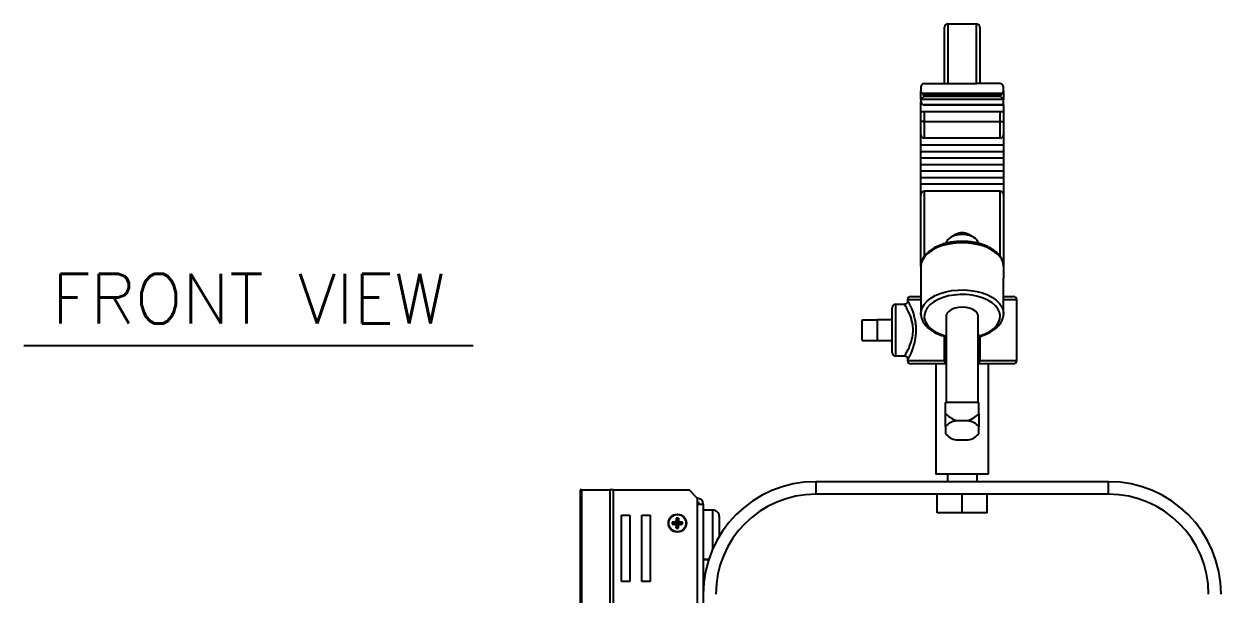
# Model space of a CAD drawing. Extents: x 7 to 135, y 1 to 99.
# Drawn here: x 43.1 to 61.08, y 53.51 to 62.07 of the extents above; entities that cross this region are included whole.
import ezdxf
from ezdxf.enums import TextEntityAlignment as Align

# ---------------------------------------------------------------- set-up
doc = ezdxf.new("R2010")
doc.units = 0
doc.header["$MEASUREMENT"] = 0
doc.layers.add('OBJECT', color=7, linetype='CONTINUOUS')
doc.styles.get("Standard").update_dxf_attribs({"font": 'SIMPLEX'})

msp = doc.modelspace()

# ---------------------------------------------------------------- linework, layer by layer
at = {"layer": 'OBJECT'}
for p, q in [((56.98, 62.075), (56.98, 61.178)), ((56.98, 62.075), (57.412, 62.075)), ((57.412, 61.178), (57.412, 62.075)), ((56.93, 61.178), (56.93, 62.025)), ((57.462, 62.025), (57.462, 61.178)), ((56.625, 61.178), (56.98, 61.178)), ((56.98, 61.178), (57.412, 61.178)), ((57.767, 61.178), (57.412, 61.178)), ((56.575, 61.128), (56.575, 61.072)), ((56.575, 60.938), (56.575, 61.072)), ((56.591, 61.033), (57.802, 61.033)), ((56.625, 60.999), (56.625, 60.99)), ((57.767, 60.999), (56.625, 60.999)), ((56.625, 60.99), (57.767, 60.99)), ((57.767, 60.99), (57.767, 60.999)), ((57.817, 61.072), (57.817, 61.128)), ((57.817, 61.072), (57.817, 60.938)), ((56.575, 60.938), (56.575, 60.909)), ((56.575, 60.753), (56.575, 60.909)), ((57.816, 60.942), (56.577, 60.942)), ((56.612, 60.861), (57.817, 60.861)), ((57.817, 60.859), (56.625, 60.859)), ((57.817, 60.861), (57.817, 60.938)), ((57.817, 60.861), (57.817, 60.859)), ((57.817, 60.859), (57.817, 60.753)), ((57.817, 60.753), (56.575, 60.753)), ((56.575, 60.609), (56.575, 60.753)), ((56.625, 60.609), (56.575, 60.609)), ((56.575, 60.409), (56.575, 60.609)), ((56.625, 60.753), (56.625, 60.609)), ((56.625, 60.609), (57.767, 60.609)), ((56.625, 60.609), (56.625, 60.359)), ((57.767, 60.609), (57.767, 60.753)), ((57.767, 60.609), (57.817, 60.609)), ((57.767, 60.359), (57.767, 60.609)), ((57.817, 60.753), (57.817, 60.609)), ((57.817, 60.609), (57.817, 60.409)), ((56.575, 60.253), (56.575, 60.409)), ((57.817, 60.253), (56.575, 60.253)), ((56.575, 60.155), (56.575, 60.253)), ((57.767, 60.359), (56.625, 60.359)), ((57.817, 60.409), (57.817, 60.253)), ((57.817, 60.253), (57.817, 60.155)), ((57.817, 60.155), (56.575, 60.155)), ((56.575, 60.058), (56.575, 60.155)), ((57.817, 60.058), (56.575, 60.058)), ((56.575, 59.96), (56.575, 60.058)), ((57.817, 60.155), (57.817, 60.058)), ((57.817, 60.058), (57.817, 59.96)), ((57.817, 59.96), (56.575, 59.96)), ((56.575, 59.863), (56.575, 59.96)), ((57.817, 59.96), (57.817, 59.863)), ((57.817, 59.863), (56.575, 59.863)), ((56.575, 59.765), (56.575, 59.863)), ((57.817, 59.765), (56.575, 59.765)), ((56.575, 59.668), (56.575, 59.765)), ((57.817, 59.863), (57.817, 59.765)), ((57.817, 59.765), (57.817, 59.668)), ((57.817, 59.668), (56.575, 59.668)), ((56.575, 59.512), (56.575, 59.668)), ((57.767, 59.562), (56.625, 59.562)), ((56.625, 59.562), (56.625, 58.579)), ((57.767, 58.579), (57.767, 59.562)), ((57.817, 59.668), (57.817, 59.512)), ((56.575, 58.431), (56.575, 59.512)), ((57.817, 59.512), (57.817, 58.431)), ((57.096, 58.914), (57.025, 58.872)), ((57.368, 58.872), (57.296, 58.914)), ((56.575, 58.431), (56.575, 58.251)), ((57.817, 58.431), (57.817, 58.251)), ((56.575, 58.251), (56.575, 57.723)), ((57.817, 57.723), (57.817, 58.251)), ((56.377, 57.93), (56.377, 57.911)), ((56.575, 57.93), (56.377, 57.93)), ((56.427, 57.98), (56.575, 57.98)), ((57.817, 57.98), (57.965, 57.98)), ((58.015, 57.93), (57.817, 57.93)), ((58.015, 57.02), (58.015, 57.93)), ((56.146, 57.475), (56.146, 57.812)), ((56.329, 57.862), (56.196, 57.862)), ((56.196, 57.862), (56.196, 57.475)), ((56.575, 57.723), (56.576, 57.735)), ((56.575, 57.711), (56.575, 57.723)), ((57.817, 57.723), (57.817, 57.711)), ((55.696, 57.321), (55.696, 57.629)), ((55.696, 57.629), (55.926, 57.629)), ((56.146, 57.631), (55.926, 57.631)), ((55.926, 57.629), (55.926, 57.631)), ((55.926, 57.5), (55.926, 57.629)), ((56.956, 57.682), (56.956, 56.389)), ((57.436, 56.389), (57.436, 57.682)), ((55.926, 57.45), (55.926, 57.5)), ((55.926, 57.321), (55.926, 57.45)), ((56.146, 57.137), (56.146, 57.475)), ((56.196, 57.475), (56.196, 57.087)), ((56.93, 57.147), (56.93, 57.381)), ((56.956, 57.375), (56.951, 57.376)), ((57.462, 57.384), (57.462, 57.147)), ((57.48, 57.386), (57.48, 57.387)), ((55.696, 57.321), (55.926, 57.321)), ((55.926, 57.319), (55.926, 57.321)), ((55.926, 57.319), (56.146, 57.319)), ((56.196, 57.087), (56.33, 57.087)), ((56.377, 57.044), (56.377, 57.02)), ((56.377, 57.02), (56.931, 57.02)), ((56.93, 57.025), (56.93, 57.147)), ((56.931, 57.02), (56.93, 57.025)), ((57.462, 57.147), (57.462, 57.025)), ((57.462, 57.025), (57.462, 57.02)), ((57.462, 57.02), (58.015, 57.02)), ((56.956, 56.97), (56.427, 56.97)), ((56.801, 56.97), (56.801, 55.31)), ((57.965, 56.97), (57.436, 56.97)), ((57.591, 55.31), (57.591, 56.97)), ((57.446, 56.389), (56.946, 56.389)), ((56.946, 56.217), (56.946, 56.389)), ((57.446, 56.217), (57.446, 56.389)), ((57.286, 56.114), (57.106, 56.114)), ((56.946, 56.023), (56.946, 55.919)), ((57.446, 55.919), (57.446, 56.023)), ((56.946, 55.915), (56.965, 55.896)), ((57.106, 55.828), (57.286, 55.828)), ((57.428, 55.896), (57.446, 55.915)), ((57.196, 55.31), (56.801, 55.31)), ((56.974, 55.31), (56.974, 55.198)), ((57.591, 55.31), (57.196, 55.31)), ((57.419, 55.198), (57.419, 55.31)), ((51.458, 55.075), (51.458, 48.3)), ((51.479, 55.075), (51.458, 55.075)), ((51.479, 55.075), (51.479, 48.3)), ((51.479, 55.075), (51.906, 55.075)), ((51.906, 55.075), (51.906, 48.3)), ((51.956, 55.075), (51.906, 55.075)), ((51.956, 55.075), (51.956, 48.3)), ((51.956, 55.075), (53.093, 55.075)), ((53.218, 54.95), (53.093, 55.075)), ((54.996, 55.198), (54.996, 55.01)), ((59.396, 55.198), (54.996, 55.198)), ((59.396, 55.01), (59.396, 55.198)), ((53.218, 54.95), (53.218, 48.425)), ((53.218, 54.86), (53.308, 54.86)), ((53.308, 54.86), (53.308, 48.515)), ((59.396, 55.01), (54.996, 55.01)), ((56.821, 54.73), (56.821, 55.01)), ((57.196, 54.73), (57.196, 55.01)), ((57.571, 54.73), (57.571, 55.01)), ((52.078, 54.697), (52.203, 54.697)), ((52.078, 53.697), (52.078, 54.697)), ((52.203, 54.697), (52.203, 53.697)), ((52.383, 54.697), (52.508, 54.697)), ((52.383, 53.697), (52.383, 54.697)), ((52.508, 54.697), (52.508, 53.697)), ((53.452, 54.771), (53.308, 54.771)), ((53.452, 54.192), (53.452, 54.771)), ((53.548, 54.674), (53.548, 54.378)), ((57.196, 54.73), (56.821, 54.73)), ((57.571, 54.73), (57.196, 54.73)), ((52.842, 54.592), (52.909, 54.584)), ((52.842, 54.558), (52.909, 54.566)), ((52.9, 54.593), (52.909, 54.584)), ((52.909, 54.566), (52.9, 54.557)), ((52.901, 54.651), (52.909, 54.584)), ((52.901, 54.499), (52.909, 54.566)), ((52.928, 54.584), (52.909, 54.584)), ((52.909, 54.566), (52.909, 54.584)), ((52.909, 54.566), (52.928, 54.566)), ((52.935, 54.651), (52.928, 54.584)), ((52.928, 54.584), (52.937, 54.593)), ((52.995, 54.592), (52.928, 54.584)), ((52.928, 54.584), (52.928, 54.566)), ((52.937, 54.557), (52.928, 54.566)), ((52.995, 54.558), (52.928, 54.566)), ((52.935, 54.499), (52.928, 54.566)), ((53.391, 54.031), (53.308, 54.031)), ((53.388, 54.023), (53.308, 54.023)), ((52.203, 53.697), (52.078, 53.697)), ((52.508, 53.697), (52.383, 53.697))]:
    msp.add_line(p, q, dxfattribs=at)
at = {"layer": 'OBJECT', "color": 1}
msp.add_line((43.104, 57.242), (49.849, 57.242), dxfattribs=at)
at = {"layer": 'OBJECT', "flags": 128}
for points in [[(56.577, 60.942), (56.58, 60.945), (56.585, 60.95), (56.592, 60.956), (56.599, 60.964), (56.607, 60.972), (56.616, 60.981), (56.625, 60.99)], [(56.591, 61.033), (56.599, 61.025), (56.607, 61.017), (56.616, 61.008), (56.625, 60.999)], [(57.767, 60.999), (57.777, 61.008), (57.786, 61.017), (57.794, 61.025), (57.802, 61.033)], [(57.767, 60.99), (57.777, 60.981), (57.786, 60.972), (57.794, 60.964), (57.801, 60.956), (57.807, 60.95), (57.812, 60.945), (57.816, 60.942)], [(57.436, 58.776), (57.435, 58.792), (57.421, 58.825), (57.394, 58.854), (57.356, 58.879), (57.308, 58.898), (57.254, 58.909), (57.196, 58.913), (57.139, 58.909), (57.085, 58.898), (57.037, 58.879), (56.999, 58.854), (56.972, 58.825), (56.958, 58.792), (56.956, 58.776)], [(57.817, 58.431), (57.81, 58.484), (57.79, 58.536), (57.756, 58.585), (57.709, 58.631), (57.652, 58.673), (57.584, 58.709), (57.507, 58.739), (57.423, 58.762), (57.335, 58.778), (57.243, 58.786), (57.15, 58.786), (57.058, 58.778), (56.969, 58.762), (56.886, 58.739), (56.809, 58.709), (56.741, 58.673), (56.683, 58.631), (56.637, 58.585), (56.603, 58.536), (56.582, 58.484), (56.575, 58.431)], [(56.576, 57.735), (56.578, 57.757), (56.594, 57.81), (56.624, 57.862), (56.668, 57.91), (56.724, 57.954), (56.791, 57.993), (56.867, 58.025), (56.951, 58.05), (57.041, 58.068), (57.134, 58.077), (57.229, 58.079), (57.323, 58.072), (57.414, 58.057), (57.5, 58.034), (57.579, 58.004), (57.649, 57.967), (57.709, 57.925), (57.756, 57.877), (57.79, 57.827), (57.811, 57.774), (57.817, 57.723)], [(57.465, 57.393), (57.542, 57.421), (57.609, 57.456), (57.666, 57.496), (57.712, 57.541), (57.744, 57.59), (57.763, 57.641), (57.767, 57.693), (57.757, 57.744), (57.733, 57.795), (57.695, 57.842), (57.645, 57.885), (57.583, 57.923), (57.512, 57.955), (57.432, 57.98), (57.347, 57.998), (57.258, 58.008), (57.167, 58.009), (57.077, 58.002), (56.99, 57.988), (56.909, 57.965), (56.834, 57.935), (56.769, 57.899), (56.714, 57.858), (56.672, 57.812), (56.643, 57.762), (56.628, 57.711), (56.627, 57.659), (56.64, 57.608), (56.668, 57.558), (56.709, 57.512), (56.762, 57.47), (56.826, 57.433), (56.899, 57.402), (56.956, 57.385)], [(57.436, 57.682), (57.435, 57.699), (57.421, 57.731), (57.394, 57.76), (57.356, 57.785), (57.308, 57.804), (57.254, 57.816), (57.196, 57.82), (57.139, 57.816), (57.085, 57.804), (57.037, 57.785), (56.999, 57.76), (56.972, 57.731), (56.958, 57.699), (56.956, 57.682)], [(57.817, 57.723), (57.817, 57.719), (57.817, 57.716)], [(56.575, 57.711), (56.576, 57.701), (56.578, 57.695)], [(57.814, 57.693), (57.816, 57.701), (57.817, 57.711)]]:
    msp.add_lwpolyline(points, dxfattribs=at)
at = {"layer": 'OBJECT'}
for radius in [0.135, 0.129]:
    msp.add_circle((52.918, 54.575), radius, dxfattribs=at)
for centre, radius, start, end in [((56.98, 62.025), 0.05, 90, 180), ((57.412, 62.025), 0.05, 0, 90), ((56.625, 61.128), 0.05, 90, 180), ((57.767, 61.128), 0.05, 0, 90), ((56.625, 60.909), 0.05, 180, 254.528), ((56.625, 60.909), 0.05, 254.528, 270), ((56.625, 60.409), 0.05, 180, 270), ((57.767, 60.409), 0.05, 270, 0), ((56.625, 59.512), 0.05, 90, 180), ((57.767, 59.512), 0.05, 0, 90), ((57.196, 58.725), 0.213, 62.0672, 117.9328), ((56.427, 57.93), 0.05, 90, 180), ((57.965, 57.93), 0.05, 0, 90), ((56.196, 57.812), 0.05, 90, 180), ((57.496, 57.289), 0.109, 106.342, 123.1413), ((57.421, 57.386), 0.0411, 291.4319, 356.788), ((57.478, 57.401), 0.015, 212.3467, 277.533), ((56.196, 57.137), 0.05, 180, 270), ((56.427, 57.02), 0.05, 180, 270), ((56.971, 57.149), 0.0411, 183.2189, 248.5615), ((57.421, 57.149), 0.0411, 291.4387, 356.7812), ((57.965, 57.02), 0.05, 270, 0), ((57.139, 55.871), 0.245, 97.7386, 141.9364), ((57.253, 55.871), 0.245, 38.0637, 82.2613), ((57.139, 56.07), 0.245, 218.064, 262.261), ((57.253, 56.07), 0.245, 277.7391, 321.9359), ((54.996, 53.51), 1.688, 90, 180), ((59.396, 53.51), 1.688, 0, 90), ((53.218, 54.86), 0.09, 0, 90), ((53.218, 54.86), 0.03, 0, 90), ((54.996, 53.51), 1.5, 90, 180), ((59.396, 53.51), 1.5, 0, 90), ((52.916, 52.465), 2.128, 90.4365, 91.9961), ((53.17, 54.575), 0.329, 177.0144, 182.9856), ((52.916, 56.693), 2.136, 268.0056, 269.5596), ((55.032, 54.577), 2.132, 178.0047, 179.5616), ((55.032, 54.573), 2.132, 180.4384, 181.9953), ((52.918, 54.324), 0.328, 87.0063, 92.9937), ((52.918, 54.826), 0.328, 267.0063, 272.9937), ((50.805, 54.577), 2.132, 0.4384, 1.9956), ((50.805, 54.573), 2.132, 358.0044, 359.5616), ((52.92, 52.465), 2.128, 88.0039, 89.5635), ((52.92, 56.693), 2.136, 270.4404, 271.9944), ((52.666, 54.575), 0.329, 357.0144, 2.9856)]:
    msp.add_arc(centre, radius, start, end, dxfattribs=at)
for centre, major_axis, ratio, start_param, end_param in [((56.625, 61.072), (0, 0.0533), 0.938361, 1.570796, 2.387984), ((57.767, 61.072), (0, 0.0533), 0.938361, 3.895202, 4.712389), ((56.625, 60.938), (0.05, 0), 0.276798, 2.871556, 3.141593), ((57.767, 60.938), (0.05, 0), 0.276798, 0, 0.270037)]:
    msp.add_ellipse(centre, major_axis=major_axis, ratio=ratio, start_param=start_param, end_param=end_param, dxfattribs=at)
for points, knots in [([(57.817, 58.431), (57.817, 58.442), (57.816, 58.47), (57.804, 58.517), (57.779, 58.568), (57.742, 58.616), (57.694, 58.661), (57.636, 58.701), (57.57, 58.736), (57.495, 58.764), (57.415, 58.786), (57.33, 58.801), (57.243, 58.809), (57.155, 58.809), (57.067, 58.802), (56.983, 58.787), (56.902, 58.766), (56.827, 58.737), (56.759, 58.702), (56.7, 58.662), (56.65, 58.615), (56.612, 58.565), (56.587, 58.511), (56.576, 58.465), (56.576, 58.439), (56.575, 58.431)], [0, 0, 0, 0, 0.025293, 0.068065, 0.111076, 0.154957, 0.199889, 0.245612, 0.291719, 0.337879, 0.383958, 0.429942, 0.475858, 0.521745, 0.567648, 0.613601, 0.659651, 0.705847, 0.752224, 0.798785, 0.845406, 0.891721, 0.93721, 0.981483, 1, 1, 1, 1]), ([(56.377, 57.911), (56.377, 57.909), (56.377, 57.904), (56.373, 57.891), (56.364, 57.877), (56.349, 57.866), (56.336, 57.862), (56.329, 57.863), (56.329, 57.863)], [0, 0, 0, 0, 0.092393, 0.285064, 0.503751, 0.736697, 0.972193, 1, 1, 1, 1]), ([(56.378, 57.911), (56.378, 57.912), (56.376, 57.917), (56.386, 57.901), (56.415, 57.845), (56.447, 57.767), (56.473, 57.686), (56.489, 57.616), (56.5, 57.542), (56.502, 57.477), (56.499, 57.39), (56.481, 57.286), (56.449, 57.19), (56.423, 57.125), (56.404, 57.085), (56.39, 57.056), (56.378, 57.036), (56.379, 57.041), (56.38, 57.044)], [0, 0, 0, 0, 0.00615, 0.09662, 0.187215, 0.287407, 0.34236, 0.398965, 0.451848, 0.506595, 0.53694, 0.637379, 0.735889, 0.788471, 0.842562, 0.894619, 0.948682, 1, 1, 1, 1]), ([(56.33, 57.092), (56.33, 57.091), (56.329, 57.088), (56.34, 57.104), (56.361, 57.137), (56.396, 57.203), (56.437, 57.307), (56.456, 57.4), (56.461, 57.495), (56.455, 57.553), (56.441, 57.617), (56.429, 57.662), (56.401, 57.734), (56.367, 57.802), (56.336, 57.854), (56.331, 57.859), (56.328, 57.861)], [0, 0, 0, 0, 0.038259, 0.094155, 0.150098, 0.261063, 0.362088, 0.462942, 0.493158, 0.592907, 0.600231, 0.65704, 0.713904, 0.818093, 0.913367, 1, 1, 1, 1]), ([(56.577, 57.737), (56.576, 57.733), (56.573, 57.711), (56.58, 57.671), (56.597, 57.618), (56.627, 57.568), (56.667, 57.521), (56.719, 57.478), (56.78, 57.439), (56.851, 57.407), (56.908, 57.386), (56.943, 57.378), (56.951, 57.376)], [0, 0, 0, 0, 0.023893, 0.137386, 0.250414, 0.364768, 0.481764, 0.601382, 0.722682, 0.844646, 0.966536, 1, 1, 1, 1]), ([(57.48, 57.386), (57.494, 57.391), (57.533, 57.404), (57.594, 57.43), (57.659, 57.467), (57.714, 57.51), (57.759, 57.558), (57.792, 57.611), (57.813, 57.663), (57.815, 57.699), (57.817, 57.715)], [0, 0, 0, 0, 0.071827, 0.208013, 0.344797, 0.482056, 0.619123, 0.75471, 0.887281, 1, 1, 1, 1]), ([(57.461, 57.377), (57.461, 57.377), (57.46, 57.376), (57.463, 57.379), (57.47, 57.383), (57.477, 57.385), (57.48, 57.386)], [0, 0, 0, 0, 0.082744, 0.426592, 0.773002, 1, 1, 1, 1]), ([(56.33, 57.087), (56.334, 57.087), (56.344, 57.086), (56.358, 57.078), (56.369, 57.066), (56.375, 57.054), (56.377, 57.046), (56.377, 57.043)], [0, 0, 0, 0, 0.168779, 0.422454, 0.654043, 0.842936, 1, 1, 1, 1]), ([(56.956, 56.98), (56.952, 56.983), (56.944, 56.988), (56.935, 57.002), (56.931, 57.013), (56.931, 57.019), (56.931, 57.02)], [0, 0, 0, 0, 0.322999, 0.650908, 0.933722, 1, 1, 1, 1]), ([(57.462, 57.02), (57.461, 57.015), (57.459, 57.005), (57.451, 56.992), (57.444, 56.983), (57.438, 56.981), (57.436, 56.98)], [0, 0, 0, 0, 0.293132, 0.585109, 0.905329, 1, 1, 1, 1]), ([(56.946, 56.217), (56.965, 56.202), (57.007, 56.169), (57.061, 56.134), (57.098, 56.118), (57.106, 56.114)], [0, 0, 0, 0, 0.3769519, 0.8637501, 1, 1, 1, 1]), ([(56.946, 56.023), (56.946, 56.053), (56.946, 56.115), (56.946, 56.182), (56.946, 56.217)], [0, 0, 0, 0, 0.480505, 1, 1, 1, 1]), ([(57.286, 56.114), (57.316, 56.129), (57.375, 56.158), (57.423, 56.198), (57.446, 56.217)], [0, 0, 0, 0, 0.515407, 1, 1, 1, 1]), ([(57.446, 56.217), (57.446, 56.182), (57.446, 56.115), (57.446, 56.053), (57.446, 56.023)], [0, 0, 0, 0, 0.519495, 1, 1, 1, 1]), ([(53.548, 54.674), (53.548, 54.675), (53.548, 54.683), (53.546, 54.702), (53.534, 54.729), (53.512, 54.752), (53.484, 54.768), (53.463, 54.77), (53.452, 54.771)], [0, 0, 0, 0, 0.003684, 0.169177, 0.383479, 0.590872, 0.795385, 1, 1, 1, 1])]:
    msp.add_open_spline(points, degree=3, knots=knots, dxfattribs=at)

# ---------------------------------------------------------------- texts
at = {"layer": 'OBJECT', "color": 1}
msp.add_text('FRONT VIEW', height=0.75, dxfattribs=at).set_placement((46.479, 57.573), align=Align.CENTER)

doc.saveas('drawing.dxf')
